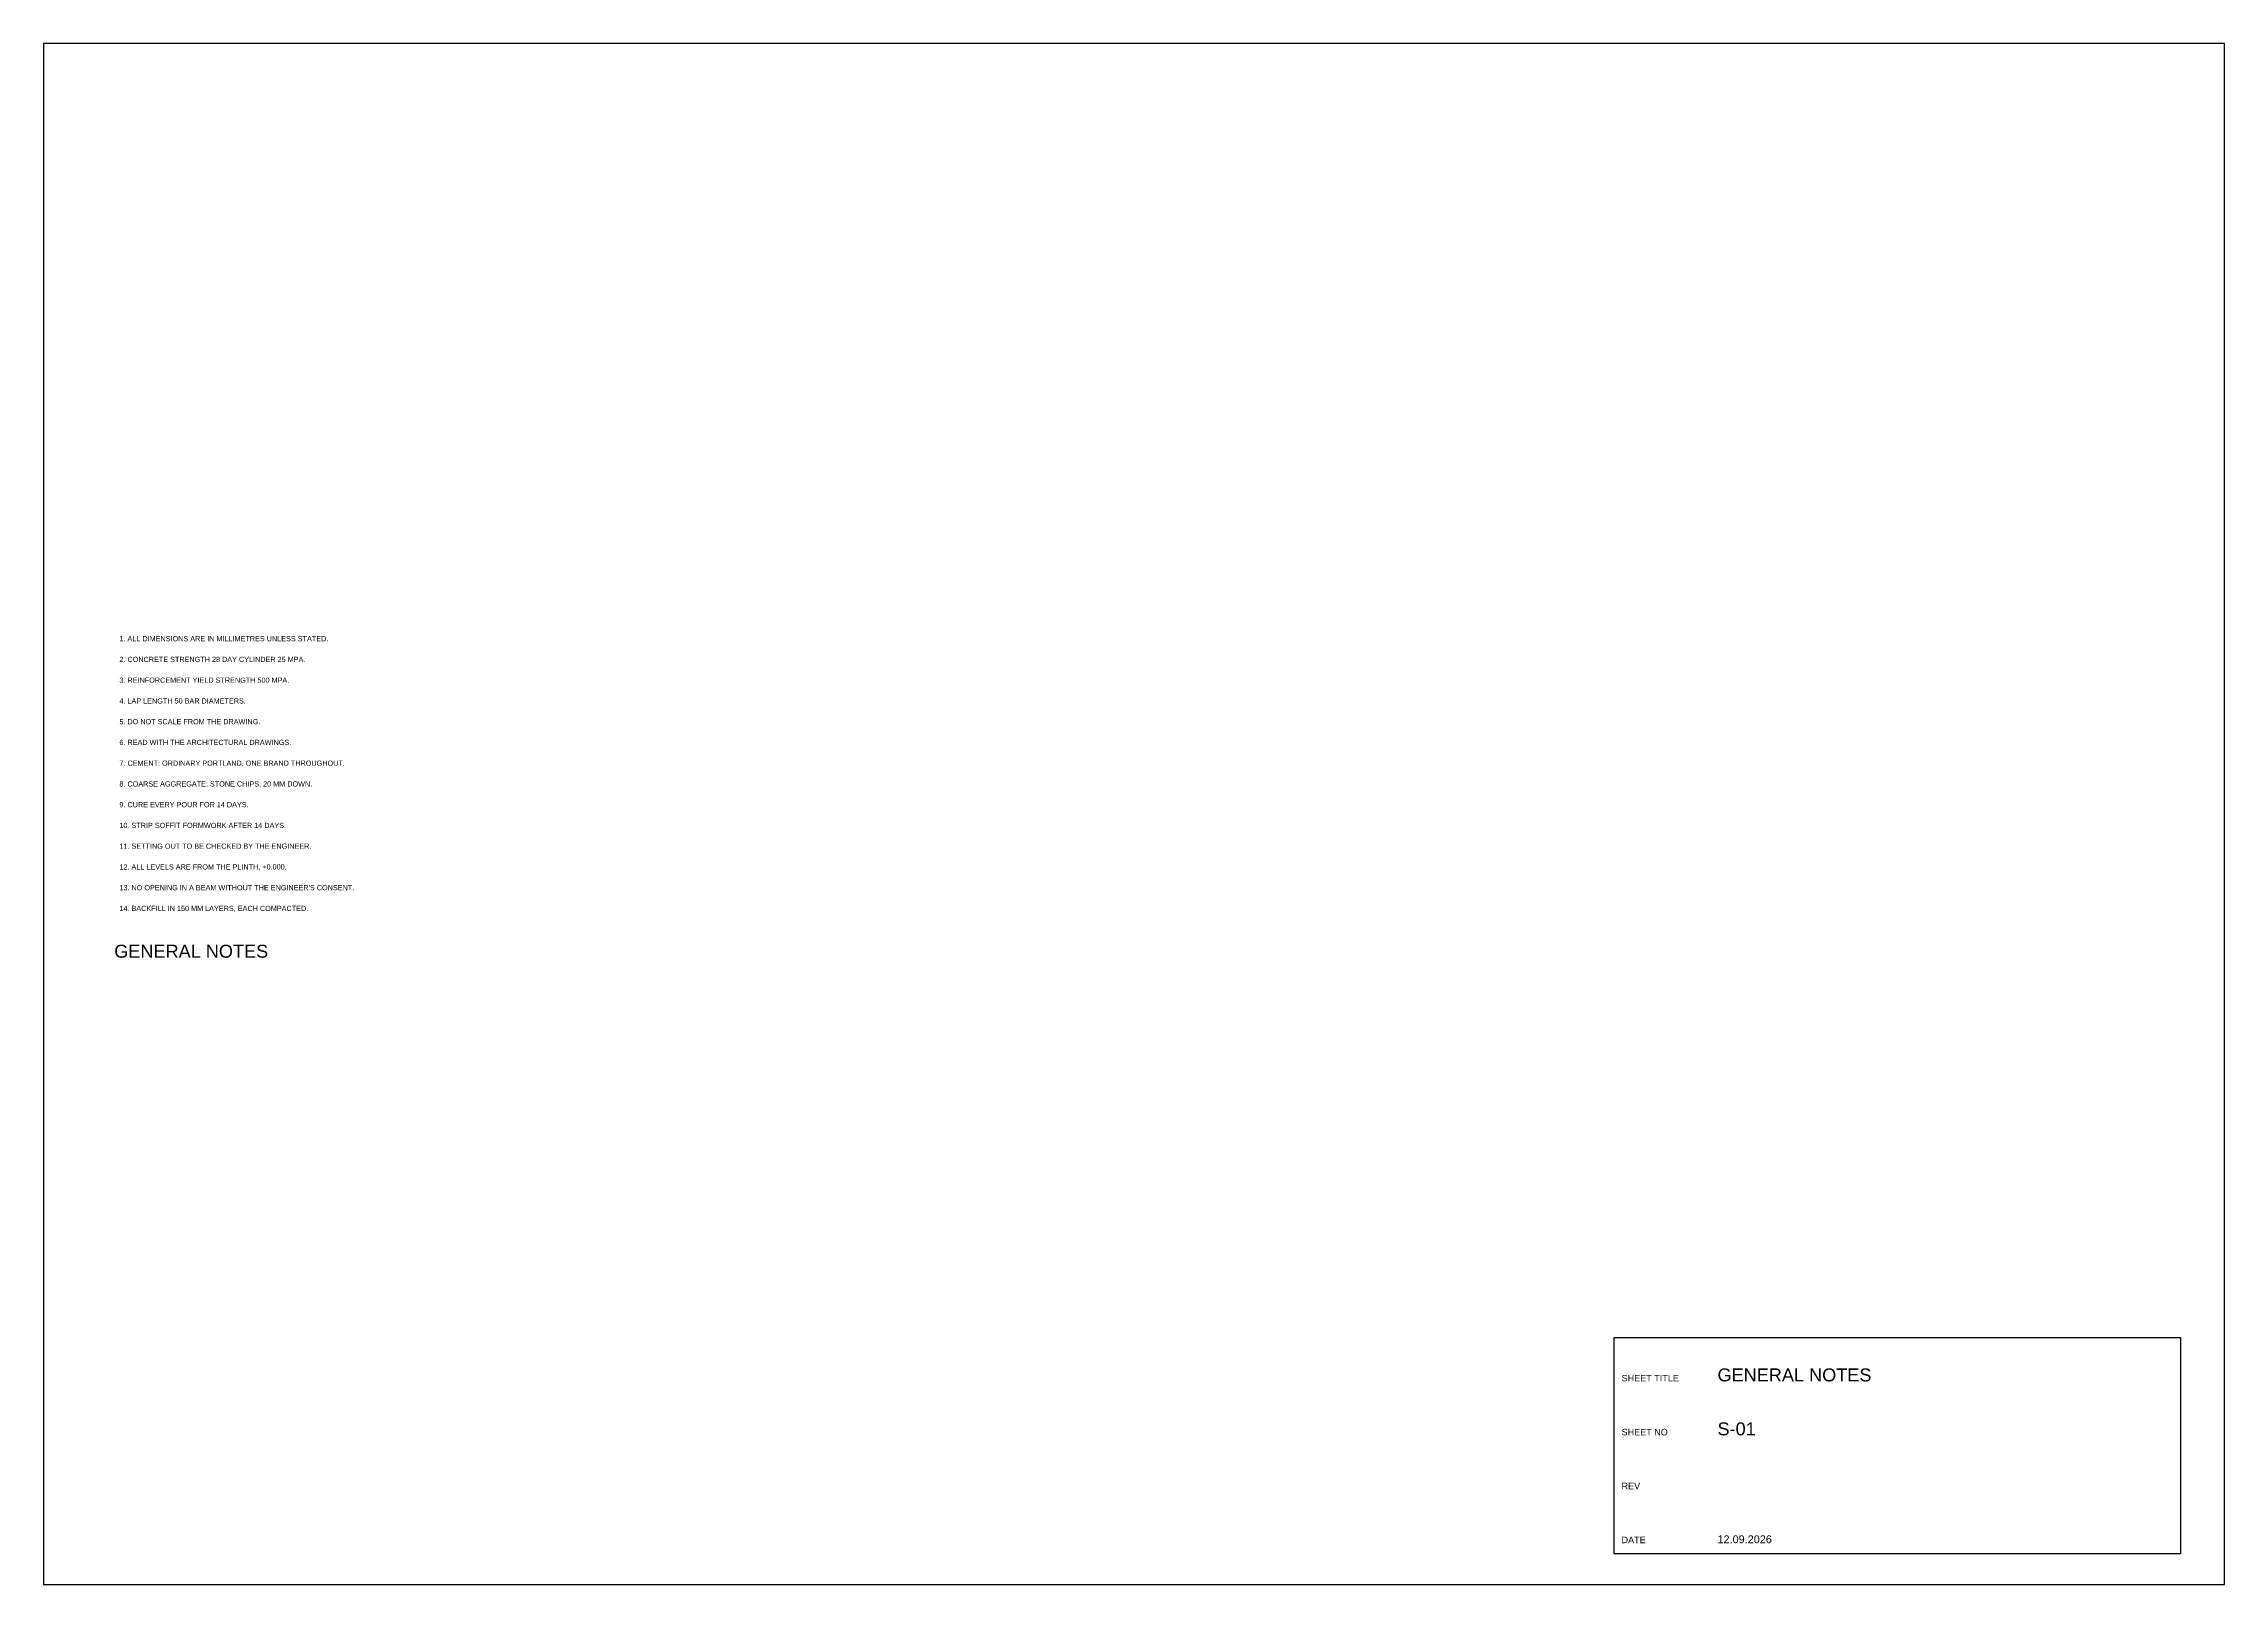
# Model space of a CAD drawing. Header units: millimetres. Extents: x 0 to 1841, y 0 to 594.
# Drawn here: x 0 to 841, y 0 to 594 of the extents above; entities that cross this region are included whole.
import ezdxf

# ---------------------------------------------------------------- set-up
doc = ezdxf.new("R2010")
doc.units = ezdxf.units.MM
for name, color, linetype in [('FRAME', 7, 'Continuous'), ('TEXT', 7, 'Continuous'), ('TITLE', 7, 'Continuous'), ('TITLES', 7, 'Continuous')]:
    doc.layers.add(name, color=color, linetype=linetype)
doc.styles.add('Arial', font='arial.ttf')

msp = doc.modelspace()

# ---------------------------------------------------------------- linework, layer by layer
at = {"layer": 'FRAME'}
msp.add_lwpolyline([(0, 0), (841, 0), (841, 594), (0, 594)], close=True, dxfattribs=at)
at = {"layer": 'TITLE'}
for p, q in [((678.41, 95.04), (605.52, 95.04)), ((605.52, 95.04), (605.52, 53.46)), ((751.29, 95.04), (678.41, 95.04)), ((824.18, 95.04), (751.29, 95.04)), ((824.18, 53.46), (824.18, 95.04)), ((605.52, 53.46), (605.52, 11.88)), ((824.18, 11.88), (824.18, 53.46)), ((605.52, 11.88), (678.41, 11.88)), ((678.41, 11.88), (751.29, 11.88)), ((751.29, 11.88), (824.18, 11.88))]:
    msp.add_line(p, q, dxfattribs=at)

# ---------------------------------------------------------------- texts
at = {"layer": 'TEXT', "style": 'Arial'}
for s, p in [('1. ALL DIMENSIONS ARE IN MILLIMETRES UNLESS STATED.', (29.23, 363.6)), ('2. CONCRETE STRENGTH 28 DAY CYLINDER 25 MPA.', (29.23, 355.6)), ('3. REINFORCEMENT YIELD STRENGTH 500 MPA.', (29.23, 347.6)), ('4. LAP LENGTH 50 BAR DIAMETERS.', (29.23, 339.6)), ('5. DO NOT SCALE FROM THE DRAWING.', (29.23, 331.6)), ('6. READ WITH THE ARCHITECTURAL DRAWINGS.', (29.23, 323.6)), ('7. CEMENT: ORDINARY PORTLAND, ONE BRAND THROUGHOUT.', (29.23, 315.6)), ('8. COARSE AGGREGATE: STONE CHIPS, 20 MM DOWN.', (29.23, 307.6)), ('9. CURE EVERY POUR FOR 14 DAYS.', (29.23, 299.6)), ('10. STRIP SOFFIT FORMWORK AFTER 14 DAYS.', (29.23, 291.6)), ('11. SETTING OUT TO BE CHECKED BY THE ENGINEER.', (29.23, 283.6)), ('12. ALL LEVELS ARE FROM THE PLINTH, +0.000.', (29.23, 275.6)), ("13. NO OPENING IN A BEAM WITHOUT THE ENGINEER'S CONSENT.", (29.23, 267.6)), ('14. BACKFILL IN 150 MM LAYERS, EACH COMPACTED.', (29.23, 259.6))]:
    msp.add_text(s, height=2, dxfattribs=at).set_placement(p)
at = {"layer": 'TITLE', "style": 'Arial'}
for s, height, p in [('SHEET TITLE', 2.5, (608.52, 78.25)), ('GENERAL NOTES', 5, (645.52, 78.25)), ('SHEET NO', 2.5, (608.52, 57.46)), ('S-01', 5, (645.52, 57.46)), ('REV', 2.5, (608.52, 36.67)), ('DATE', 2.5, (608.52, 15.88)), ('12.09.2026', 3, (645.52, 15.88))]:
    msp.add_text(s, height=height, dxfattribs=at).set_placement(p)
at = {"layer": 'TITLES', "style": 'Arial'}
msp.add_text('GENERAL NOTES', height=5, dxfattribs=at).set_placement((27.23, 241.6))

doc.saveas('drawing.dxf')
